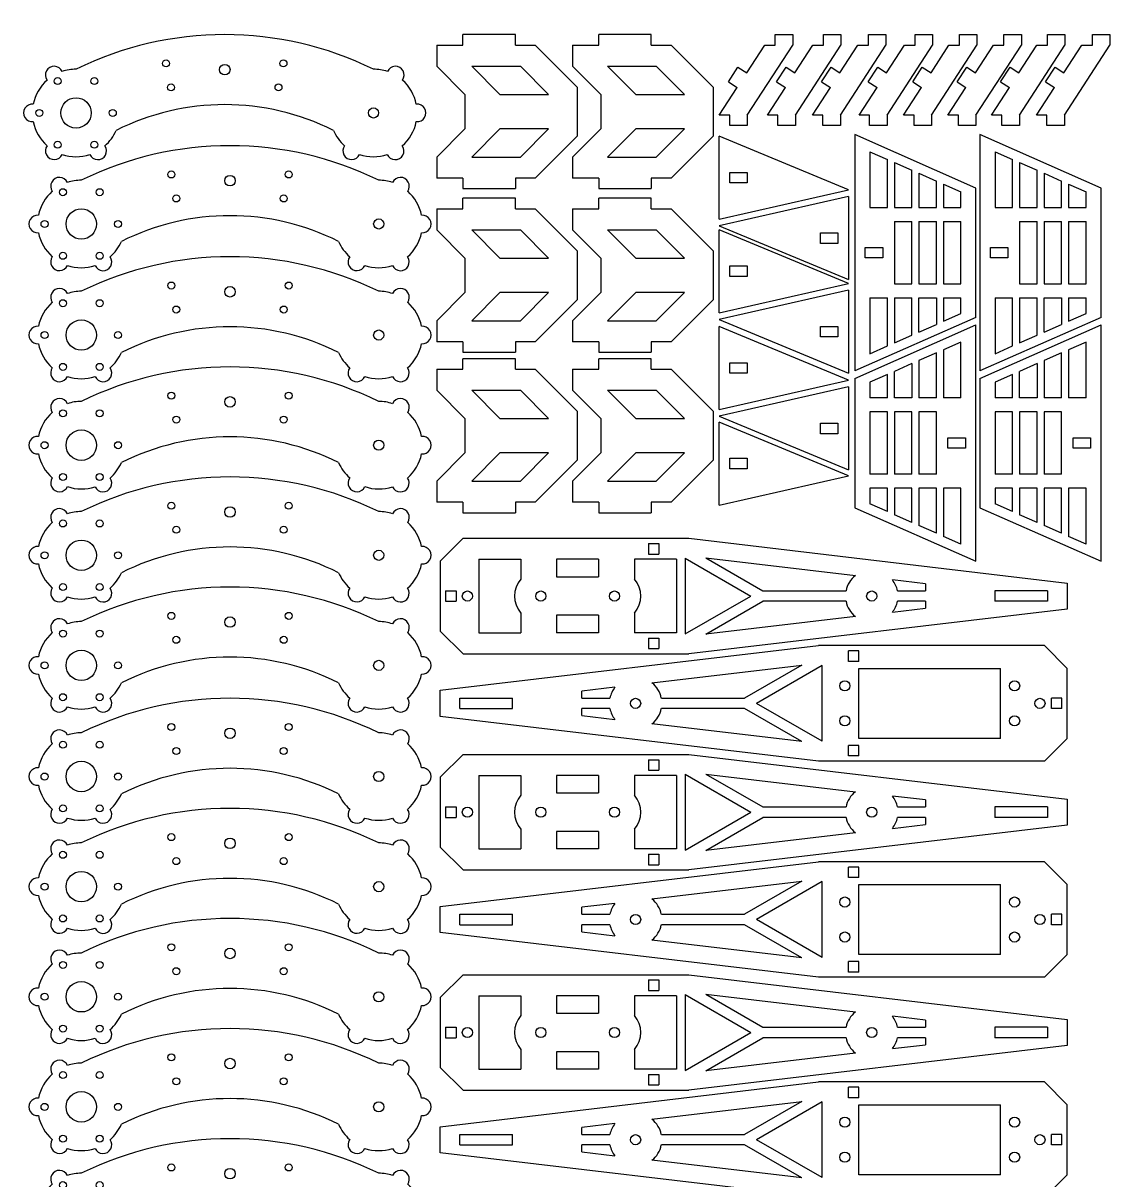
# Model space of a CAD drawing. Header units: millimetres. Extents: x -25 to 568, y -670 to -7.
# Drawn here: x 257.6 to 568.2, y -337.9 to -7.4 of the extents above; entities that cross this region are included whole.
import ezdxf

# ---------------------------------------------------------------- set-up
doc = ezdxf.new("R2010")
doc.units = ezdxf.units.MM
doc.linetypes.add('K5LT32768', pattern=[0])

# ---------------------------------------------------------------- blocks, each defined once
blk = doc.blocks.new('U63')
at = {"color": 5, "linetype": 'K5LT32768', "true_color": 0x0000ff}
for centre, radius in [((298.43, -18.9), 1), ((315.2, -20.68), 1.5), ((331.98, -18.9), 1), ((267.45, -23.95), 1), ((277.95, -23.95), 1), ((299.85, -25.75), 1), ((330.56, -25.75), 1), ((272.7, -33.05), 4.35), ((262.2, -33.05), 1), ((283.2, -33.05), 1), ((357.7, -33.05), 1.45), ((267.45, -42.14), 1), ((277.95, -42.14), 1)]:
    blk.add_circle(centre, radius, dxfattribs=at)
for centre, radius, start, end in [((315.2, -107.13), 96.45, 63.855, 116.145), ((266.45, -22.22), 2.5, 24.2608, 215.7392), ((363.95, -22.22), 2.5, 324.2608, 155.7392), ((272.7, -33.05), 12.5, 90, 108.5217), ((357.7, -33.05), 12.5, 71.4783, 90), ((272.7, -33.05), 12.5, 131.4783, 168.5217), ((357.7, -33.05), 12.5, 11.4783, 48.5217), ((260.2, -33.05), 2.5, 84.2608, 275.7392), ((315.2, -99.88), 69.2, 63.3542, 116.6458), ((370.2, -33.05), 2.5, 264.2608, 95.7392), ((272.7, -33.05), 12.5, 191.4783, 228.5217), ((357.7, -33.05), 12.5, 311.2695, 348.5217), ((272.7, -33.05), 12.5, 311.2695, 336.517), ((357.7, -33.05), 12.5, 203.483, 228.5217), ((266.45, -43.87), 2.5, 144.2608, 335.7392), ((278.91, -43.9), 2.5, 204.052, 35.5303), ((351.45, -43.87), 2.5, 144.2608, 335.7392), ((363.91, -43.9), 2.5, 204.052, 35.5303), ((272.7, -33.05), 12.5, 251.4783, 288.3128), ((357.7, -33.05), 12.5, 251.4783, 288.3128)]:
    blk.add_arc(centre, radius, start, end, dxfattribs=at)
blk = doc.blocks.new('U64')
at = {"color": 5, "linetype": 'K5LT32768', "true_color": 0x0000ff}
for centre, radius in [((299.93, -50.63), 1), ((316.7, -52.41), 1.5), ((333.48, -50.63), 1), ((268.95, -55.69), 1), ((279.45, -55.69), 1), ((301.35, -57.49), 1), ((332.06, -57.49), 1), ((274.2, -64.78), 4.35), ((263.7, -64.78), 1), ((284.7, -64.78), 1), ((359.2, -64.78), 1.45), ((268.95, -73.87), 1), ((279.45, -73.87), 1)]:
    blk.add_circle(centre, radius, dxfattribs=at)
for centre, radius, start, end in [((316.7, -138.86), 96.45, 63.855, 116.145), ((267.95, -53.96), 2.5, 24.2608, 215.7392), ((274.2, -64.78), 12.5, 90, 108.5217), ((359.2, -64.78), 12.5, 71.4783, 90), ((365.45, -53.96), 2.5, 324.2608, 155.7392), ((274.2, -64.78), 12.5, 131.4783, 168.5217), ((359.2, -64.78), 12.5, 11.4783, 48.5217), ((261.7, -64.78), 2.5, 84.2608, 275.7392), ((316.7, -131.61), 69.2, 63.3542, 116.6458), ((371.7, -64.78), 2.5, 264.2608, 95.7392), ((274.2, -64.78), 12.5, 191.4783, 228.5217), ((359.2, -64.78), 12.5, 311.2695, 348.5217), ((274.2, -64.78), 12.5, 311.2695, 336.517), ((359.2, -64.78), 12.5, 203.483, 228.5217), ((267.95, -75.61), 2.5, 144.2608, 335.7392), ((280.41, -75.63), 2.5, 204.052, 35.5303), ((352.95, -75.61), 2.5, 144.2608, 335.7392), ((365.41, -75.63), 2.5, 204.052, 35.5303), ((274.2, -64.78), 12.5, 251.4783, 288.3128), ((359.2, -64.78), 12.5, 251.4783, 288.3128)]:
    blk.add_arc(centre, radius, start, end, dxfattribs=at)
blk = doc.blocks.new('U65')
at = {"color": 5, "linetype": 'K5LT32768', "true_color": 0x0000ff}
for centre, radius in [((299.93, -82.36), 1), ((333.48, -82.36), 1), ((316.7, -84.15), 1.5), ((268.95, -87.42), 1), ((279.45, -87.42), 1), ((301.35, -89.22), 1), ((332.06, -89.22), 1), ((274.2, -96.51), 4.35), ((263.7, -96.51), 1), ((284.7, -96.51), 1), ((359.2, -96.51), 1.45), ((268.95, -105.61), 1), ((279.45, -105.61), 1)]:
    blk.add_circle(centre, radius, dxfattribs=at)
for centre, radius, start, end in [((316.7, -170.6), 96.45, 63.855, 116.145), ((267.95, -85.69), 2.5, 24.2608, 215.7392), ((274.2, -96.51), 12.5, 90, 108.5217), ((359.2, -96.51), 12.5, 71.4783, 90), ((365.45, -85.69), 2.5, 324.2608, 155.7392), ((274.2, -96.51), 12.5, 131.4783, 168.5217), ((359.2, -96.51), 12.5, 11.4783, 48.5217), ((261.7, -96.51), 2.5, 84.2608, 275.7392), ((316.7, -163.35), 69.2, 63.3542, 116.6458), ((371.7, -96.51), 2.5, 264.2608, 95.7392), ((274.2, -96.51), 12.5, 191.4783, 228.5217), ((359.2, -96.51), 12.5, 311.2695, 348.5217), ((274.2, -96.51), 12.5, 311.2695, 336.517), ((359.2, -96.51), 12.5, 203.483, 228.5217), ((267.95, -107.34), 2.5, 144.2608, 335.7392), ((274.2, -96.51), 12.5, 251.4783, 288.3128), ((280.41, -107.36), 2.5, 204.052, 35.5303), ((352.95, -107.34), 2.5, 144.2608, 335.7392), ((359.2, -96.51), 12.5, 251.4783, 288.3128), ((365.41, -107.36), 2.5, 204.052, 35.5303)]:
    blk.add_arc(centre, radius, start, end, dxfattribs=at)
blk = doc.blocks.new('U66')
at = {"color": 5, "linetype": 'K5LT32768', "true_color": 0x0000ff}
for centre, radius in [((299.93, -113.83), 1), ((316.7, -115.61), 1.5), ((333.48, -113.83), 1), ((268.95, -118.88), 1), ((279.45, -118.88), 1), ((301.35, -120.68), 1), ((332.06, -120.68), 1), ((274.2, -127.98), 4.35), ((263.7, -127.98), 1), ((284.7, -127.98), 1), ((359.2, -127.98), 1.45), ((268.95, -137.07), 1), ((279.45, -137.07), 1)]:
    blk.add_circle(centre, radius, dxfattribs=at)
for centre, radius, start, end in [((316.7, -202.06), 96.45, 63.855, 116.145), ((267.95, -117.15), 2.5, 24.2608, 215.7392), ((274.2, -127.98), 12.5, 90, 108.5217), ((359.2, -127.98), 12.5, 71.4783, 90), ((365.45, -117.15), 2.5, 324.2608, 155.7392), ((274.2, -127.98), 12.5, 131.4783, 168.5217), ((359.2, -127.98), 12.5, 11.4783, 48.5217), ((261.7, -127.98), 2.5, 84.2608, 275.7392), ((371.7, -127.98), 2.5, 264.2608, 95.7392), ((316.7, -194.81), 69.2, 63.3542, 116.6458), ((274.2, -127.98), 12.5, 191.4783, 228.5217), ((359.2, -127.98), 12.5, 311.2695, 348.5217), ((274.2, -127.98), 12.5, 311.2695, 336.517), ((359.2, -127.98), 12.5, 203.483, 228.5217), ((267.95, -138.8), 2.5, 144.2608, 335.7392), ((280.41, -138.82), 2.5, 204.052, 35.5303), ((352.95, -138.8), 2.5, 144.2608, 335.7392), ((365.41, -138.82), 2.5, 204.052, 35.5303), ((274.2, -127.98), 12.5, 251.4783, 288.3128), ((359.2, -127.98), 12.5, 251.4783, 288.3128)]:
    blk.add_arc(centre, radius, start, end, dxfattribs=at)
blk = doc.blocks.new('U67')
at = {"color": 5, "linetype": 'K5LT32768', "true_color": 0x0000ff}
for centre, radius in [((299.93, -145.29), 1), ((333.48, -145.29), 1), ((316.7, -147.07), 1.5), ((268.95, -150.35), 1), ((279.45, -150.35), 1), ((301.35, -152.14), 1), ((332.06, -152.14), 1), ((274.2, -159.44), 4.35), ((263.7, -159.44), 1), ((284.7, -159.44), 1), ((359.2, -159.44), 1.45), ((268.95, -168.53), 1), ((279.45, -168.53), 1)]:
    blk.add_circle(centre, radius, dxfattribs=at)
for centre, radius, start, end in [((316.7, -233.52), 96.45, 63.855, 116.145), ((267.95, -148.61), 2.5, 24.2608, 215.7392), ((274.2, -159.44), 12.5, 90, 108.5217), ((359.2, -159.44), 12.5, 71.4783, 90), ((365.45, -148.61), 2.5, 324.2608, 155.7392), ((274.2, -159.44), 12.5, 131.4783, 168.5217), ((359.2, -159.44), 12.5, 11.4783, 48.5217), ((261.7, -159.44), 2.5, 84.2608, 275.7392), ((316.7, -226.27), 69.2, 63.3542, 116.6458), ((371.7, -159.44), 2.5, 264.2608, 95.7392), ((274.2, -159.44), 12.5, 191.4783, 228.5217), ((359.2, -159.44), 12.5, 311.2695, 348.5217), ((274.2, -159.44), 12.5, 311.2695, 336.517), ((359.2, -159.44), 12.5, 203.483, 228.5217), ((267.95, -170.26), 2.5, 144.2608, 335.7392), ((274.2, -159.44), 12.5, 251.4783, 288.3128), ((280.41, -170.29), 2.5, 204.052, 35.5303), ((352.95, -170.26), 2.5, 144.2608, 335.7392), ((359.2, -159.44), 12.5, 251.4783, 288.3128), ((365.41, -170.29), 2.5, 204.052, 35.5303)]:
    blk.add_arc(centre, radius, start, end, dxfattribs=at)
blk = doc.blocks.new('U68')
at = {"color": 5, "linetype": 'K5LT32768', "true_color": 0x0000ff}
for centre, radius in [((299.93, -176.75), 1), ((316.7, -178.53), 1.5), ((333.48, -176.75), 1), ((268.95, -181.81), 1), ((279.45, -181.81), 1), ((301.35, -183.6), 1), ((332.06, -183.6), 1), ((274.2, -190.9), 4.35), ((263.7, -190.9), 1), ((284.7, -190.9), 1), ((359.2, -190.9), 1.45), ((268.95, -199.99), 1), ((279.45, -199.99), 1)]:
    blk.add_circle(centre, radius, dxfattribs=at)
for centre, radius, start, end in [((316.7, -264.98), 96.45, 63.855, 116.145), ((267.95, -180.07), 2.5, 24.2608, 215.7392), ((274.2, -190.9), 12.5, 90, 108.5217), ((359.2, -190.9), 12.5, 71.4783, 90), ((365.45, -180.07), 2.5, 324.2608, 155.7392), ((274.2, -190.9), 12.5, 131.4783, 168.5217), ((359.2, -190.9), 12.5, 11.4783, 48.5217), ((261.7, -190.9), 2.5, 84.2608, 275.7392), ((316.7, -257.73), 69.2, 63.3542, 116.6458), ((371.7, -190.9), 2.5, 264.2608, 95.7392), ((274.2, -190.9), 12.5, 191.4783, 228.5217), ((359.2, -190.9), 12.5, 311.2695, 348.5217), ((274.2, -190.9), 12.5, 311.2695, 336.517), ((359.2, -190.9), 12.5, 203.483, 228.5217), ((267.95, -201.73), 2.5, 144.2608, 335.7392), ((280.41, -201.75), 2.5, 204.052, 35.5303), ((352.95, -201.73), 2.5, 144.2608, 335.7392), ((365.41, -201.75), 2.5, 204.052, 35.5303), ((274.2, -190.9), 12.5, 251.4783, 288.3128), ((359.2, -190.9), 12.5, 251.4783, 288.3128)]:
    blk.add_arc(centre, radius, start, end, dxfattribs=at)
blk = doc.blocks.new('U69')
at = {"color": 5, "linetype": 'K5LT32768', "true_color": 0x0000ff}
for centre, radius in [((299.93, -208.51), 1), ((333.48, -208.51), 1), ((316.7, -210.3), 1.5), ((268.95, -213.57), 1), ((279.45, -213.57), 1), ((301.35, -215.37), 1), ((332.06, -215.37), 1), ((274.2, -222.66), 4.35), ((359.2, -222.66), 1.45), ((263.7, -222.66), 1), ((284.7, -222.66), 1), ((268.95, -231.76), 1), ((279.45, -231.76), 1)]:
    blk.add_circle(centre, radius, dxfattribs=at)
for centre, radius, start, end in [((316.7, -296.75), 96.45, 63.855, 116.145), ((267.95, -211.84), 2.5, 24.2608, 215.7392), ((274.2, -222.66), 12.5, 90, 108.5217), ((359.2, -222.66), 12.5, 71.4783, 90), ((365.45, -211.84), 2.5, 324.2608, 155.7392), ((274.2, -222.66), 12.5, 131.4783, 168.5217), ((359.2, -222.66), 12.5, 11.4783, 48.5217), ((261.7, -222.66), 2.5, 84.2608, 275.7392), ((316.7, -289.5), 69.2, 63.3542, 116.6458), ((371.7, -222.66), 2.5, 264.2608, 95.7392), ((274.2, -222.66), 12.5, 191.4783, 228.5217), ((274.2, -222.66), 12.5, 311.2695, 336.517), ((359.2, -222.66), 12.5, 203.483, 228.5217), ((359.2, -222.66), 12.5, 311.2695, 348.5217), ((267.95, -233.49), 2.5, 144.2608, 335.7392), ((274.2, -222.66), 12.5, 251.4783, 288.3128), ((280.41, -233.51), 2.5, 204.052, 35.5303), ((352.95, -233.49), 2.5, 144.2608, 335.7392), ((359.2, -222.66), 12.5, 251.4783, 288.3128), ((365.41, -233.51), 2.5, 204.052, 35.5303)]:
    blk.add_arc(centre, radius, start, end, dxfattribs=at)
blk = doc.blocks.new('U70')
at = {"color": 5, "linetype": 'K5LT32768', "true_color": 0x0000ff}
for centre, radius in [((299.93, -239.98), 1), ((316.7, -241.76), 1.5), ((333.48, -239.98), 1), ((268.95, -245.03), 1), ((279.45, -245.03), 1), ((301.35, -246.83), 1), ((332.06, -246.83), 1), ((274.2, -254.13), 4.35), ((263.7, -254.13), 1), ((284.7, -254.13), 1), ((359.2, -254.13), 1.45), ((268.95, -263.22), 1), ((279.45, -263.22), 1)]:
    blk.add_circle(centre, radius, dxfattribs=at)
for centre, radius, start, end in [((316.7, -328.21), 96.45, 63.855, 116.145), ((267.95, -243.3), 2.5, 24.2608, 215.7392), ((365.45, -243.3), 2.5, 324.2608, 155.7392), ((274.2, -254.13), 12.5, 90, 108.5217), ((359.2, -254.13), 12.5, 71.4783, 90), ((274.2, -254.13), 12.5, 131.4783, 168.5217), ((359.2, -254.13), 12.5, 11.4783, 48.5217), ((261.7, -254.13), 2.5, 84.2608, 275.7392), ((316.7, -320.96), 69.2, 63.3542, 116.6458), ((371.7, -254.13), 2.5, 264.2608, 95.7392), ((274.2, -254.13), 12.5, 191.4783, 228.5217), ((359.2, -254.13), 12.5, 311.2695, 348.5217), ((274.2, -254.13), 12.5, 311.2695, 336.517), ((359.2, -254.13), 12.5, 203.483, 228.5217), ((267.95, -264.95), 2.5, 144.2608, 335.7392), ((280.41, -264.97), 2.5, 204.052, 35.5303), ((352.95, -264.95), 2.5, 144.2608, 335.7392), ((365.41, -264.97), 2.5, 204.052, 35.5303), ((274.2, -254.13), 12.5, 251.4783, 288.3128), ((359.2, -254.13), 12.5, 251.4783, 288.3128)]:
    blk.add_arc(centre, radius, start, end, dxfattribs=at)
blk = doc.blocks.new('U71')
at = {"color": 5, "linetype": 'K5LT32768', "true_color": 0x0000ff}
for centre, radius in [((299.93, -271.44), 1), ((333.48, -271.44), 1), ((316.7, -273.22), 1.5), ((268.95, -276.49), 1), ((279.45, -276.49), 1), ((301.35, -278.29), 1), ((332.06, -278.29), 1), ((274.2, -285.59), 4.35), ((359.2, -285.59), 1.45), ((263.7, -285.59), 1), ((284.7, -285.59), 1), ((268.95, -294.68), 1), ((279.45, -294.68), 1)]:
    blk.add_circle(centre, radius, dxfattribs=at)
for centre, radius, start, end in [((316.7, -359.67), 96.45, 63.855, 116.145), ((267.95, -274.76), 2.5, 24.2608, 215.7392), ((274.2, -285.59), 12.5, 90, 108.5217), ((359.2, -285.59), 12.5, 71.4783, 90), ((365.45, -274.76), 2.5, 324.2608, 155.7392), ((274.2, -285.59), 12.5, 131.4783, 168.5217), ((359.2, -285.59), 12.5, 11.4783, 48.5217), ((261.7, -285.59), 2.5, 84.2608, 275.7392), ((316.7, -352.42), 69.2, 63.3542, 116.6458), ((371.7, -285.59), 2.5, 264.2608, 95.7392), ((274.2, -285.59), 12.5, 191.4783, 228.5217), ((274.2, -285.59), 12.5, 311.2695, 336.517), ((359.2, -285.59), 12.5, 203.483, 228.5217), ((359.2, -285.59), 12.5, 311.2695, 348.5217), ((267.95, -296.41), 2.5, 144.2608, 335.7392), ((274.2, -285.59), 12.5, 251.4783, 288.3128), ((280.41, -296.44), 2.5, 204.052, 35.5303), ((352.95, -296.41), 2.5, 144.2608, 335.7392), ((359.2, -285.59), 12.5, 251.4783, 288.3128), ((365.41, -296.44), 2.5, 204.052, 35.5303)]:
    blk.add_arc(centre, radius, start, end, dxfattribs=at)
blk = doc.blocks.new('U72')
at = {"color": 5, "linetype": 'K5LT32768', "true_color": 0x0000ff}
for centre, radius in [((299.93, -302.9), 1), ((316.7, -304.68), 1.5), ((333.48, -302.9), 1), ((268.95, -307.96), 1), ((279.45, -307.96), 1), ((301.35, -309.75), 1), ((332.06, -309.75), 1), ((274.2, -317.05), 4.35), ((263.7, -317.05), 1), ((284.7, -317.05), 1), ((359.2, -317.05), 1.45), ((268.95, -326.14), 1), ((279.45, -326.14), 1)]:
    blk.add_circle(centre, radius, dxfattribs=at)
for centre, radius, start, end in [((316.7, -391.13), 96.45, 63.855, 116.145), ((267.95, -306.22), 2.5, 24.2608, 215.7392), ((365.45, -306.22), 2.5, 324.2608, 155.7392), ((274.2, -317.05), 12.5, 90, 108.5217), ((359.2, -317.05), 12.5, 71.4783, 90), ((274.2, -317.05), 12.5, 131.4783, 168.5217), ((359.2, -317.05), 12.5, 11.4783, 48.5217), ((261.7, -317.05), 2.5, 84.2608, 275.7392), ((316.7, -383.88), 69.2, 63.3542, 116.6458), ((371.7, -317.05), 2.5, 264.2608, 95.7392), ((274.2, -317.05), 12.5, 191.4783, 228.5217), ((359.2, -317.05), 12.5, 311.2695, 348.5217), ((274.2, -317.05), 12.5, 311.2695, 336.517), ((359.2, -317.05), 12.5, 203.483, 228.5217), ((267.95, -327.87), 2.5, 144.2608, 335.7392), ((280.41, -327.9), 2.5, 204.052, 35.5303), ((352.95, -327.87), 2.5, 144.2608, 335.7392), ((365.41, -327.9), 2.5, 204.052, 35.5303), ((274.2, -317.05), 12.5, 251.4783, 288.3128), ((359.2, -317.05), 12.5, 251.4783, 288.3128)]:
    blk.add_arc(centre, radius, start, end, dxfattribs=at)
blk = doc.blocks.new('U73')
at = {"color": 5, "linetype": 'K5LT32768', "true_color": 0x0000ff}
for centre, radius in [((299.93, -334.36), 1), ((333.48, -334.36), 1), ((316.7, -336.14), 1.5), ((268.95, -339.42), 1), ((279.45, -339.42), 1), ((301.35, -341.22), 1), ((332.06, -341.22), 1), ((274.2, -348.51), 4.35), ((263.7, -348.51), 1), ((284.7, -348.51), 1), ((359.2, -348.51), 1.45), ((268.95, -357.6), 1), ((279.45, -357.6), 1)]:
    blk.add_circle(centre, radius, dxfattribs=at)
for centre, radius, start, end in [((316.7, -422.59), 96.45, 63.855, 116.145), ((267.95, -337.69), 2.5, 24.2608, 215.7392), ((274.2, -348.51), 12.5, 90, 108.5217), ((359.2, -348.51), 12.5, 71.4783, 90), ((365.45, -337.69), 2.5, 324.2608, 155.7392), ((274.2, -348.51), 12.5, 131.4783, 168.5217), ((359.2, -348.51), 12.5, 11.4783, 48.5217), ((261.7, -348.51), 2.5, 84.2608, 275.7392), ((316.7, -415.34), 69.2, 63.3542, 116.6458), ((371.7, -348.51), 2.5, 264.2608, 95.7392), ((274.2, -348.51), 12.5, 191.4783, 228.5217), ((274.2, -348.51), 12.5, 311.2695, 336.517), ((359.2, -348.51), 12.5, 203.483, 228.5217), ((359.2, -348.51), 12.5, 311.2695, 348.5217), ((267.95, -359.34), 2.5, 144.2608, 335.7392), ((280.41, -359.36), 2.5, 204.052, 35.5303), ((352.95, -359.34), 2.5, 144.2608, 335.7392), ((365.41, -359.36), 2.5, 204.052, 35.5303), ((274.2, -348.51), 12.5, 251.4783, 288.3128), ((359.2, -348.51), 12.5, 251.4783, 288.3128)]:
    blk.add_arc(centre, radius, start, end, dxfattribs=at)
blk = doc.blocks.new('U75')
at = {"color": 5, "linetype": 'K5LT32768', "true_color": 0x0000ff}
for p, q in [((383.27, -13.68), (383.27, -10.68)), ((398.27, -10.68), (383.27, -10.68)), ((398.27, -13.68), (398.27, -10.68)), ((375.77, -13.68), (383.27, -13.68)), ((375.77, -13.68), (375.77, -19.68)), ((398.27, -13.68), (403.91, -13.68)), ((403.91, -13.68), (415.91, -25.68)), ((375.77, -19.68), (383.84, -27.75)), ((385.77, -19.68), (399.7, -19.68)), ((385.77, -19.68), (393.84, -27.75)), ((399.7, -19.68), (407.77, -27.75)), ((415.91, -25.68), (415.91, -39.68)), ((383.84, -27.75), (383.84, -37.61)), ((393.84, -27.75), (407.77, -27.75)), ((375.77, -45.68), (383.84, -37.61)), ((385.77, -45.68), (393.84, -37.61)), ((407.77, -37.61), (393.84, -37.61)), ((399.7, -45.68), (407.77, -37.61)), ((403.91, -51.68), (415.91, -39.68)), ((375.77, -45.68), (375.77, -51.68)), ((385.77, -45.68), (399.7, -45.68)), ((383.27, -51.68), (375.77, -51.68)), ((383.27, -51.68), (383.27, -54.68)), ((403.91, -51.68), (398.27, -51.68)), ((398.27, -51.68), (398.27, -54.68)), ((383.27, -54.68), (398.27, -54.68))]:
    blk.add_line(p, q, dxfattribs=at)
blk = doc.blocks.new('U76')
at = {"color": 5, "linetype": 'K5LT32768', "true_color": 0x0000ff}
for p, q in [((383.27, -60.43), (383.27, -57.43)), ((398.27, -57.43), (383.27, -57.43)), ((398.27, -60.43), (398.27, -57.43)), ((375.77, -60.43), (383.27, -60.43)), ((375.77, -60.43), (375.77, -66.43)), ((398.27, -60.43), (403.91, -60.43)), ((403.91, -60.43), (415.91, -72.43)), ((375.77, -66.43), (383.84, -74.5)), ((385.77, -66.43), (399.7, -66.43)), ((385.77, -66.43), (393.84, -74.5)), ((399.7, -66.43), (407.77, -74.5)), ((415.91, -72.43), (415.91, -86.43)), ((383.84, -74.5), (383.84, -84.36)), ((393.84, -74.5), (407.77, -74.5)), ((375.77, -92.43), (383.84, -84.36)), ((385.77, -92.43), (393.84, -84.36)), ((407.77, -84.36), (393.84, -84.36)), ((399.7, -92.43), (407.77, -84.36)), ((403.91, -98.43), (415.91, -86.43)), ((375.77, -92.43), (375.77, -98.43)), ((385.77, -92.43), (399.7, -92.43)), ((383.27, -98.43), (375.77, -98.43)), ((383.27, -98.43), (383.27, -101.43)), ((403.91, -98.43), (398.27, -98.43)), ((398.27, -98.43), (398.27, -101.43)), ((383.27, -101.43), (398.27, -101.43))]:
    blk.add_line(p, q, dxfattribs=at)
blk = doc.blocks.new('U77')
at = {"color": 5, "linetype": 'K5LT32768', "true_color": 0x0000ff}
for p, q in [((383.27, -106.28), (383.27, -103.28)), ((398.27, -103.28), (383.27, -103.28)), ((398.27, -106.28), (398.27, -103.28)), ((375.77, -106.28), (383.27, -106.28)), ((375.77, -106.28), (375.77, -112.28)), ((398.27, -106.28), (403.91, -106.28)), ((403.91, -106.28), (415.91, -118.28)), ((375.77, -112.28), (383.84, -120.35)), ((385.77, -112.28), (399.7, -112.28)), ((385.77, -112.28), (393.84, -120.35)), ((399.7, -112.28), (407.77, -120.35)), ((415.91, -118.28), (415.91, -132.28)), ((383.84, -120.35), (383.84, -130.21)), ((393.84, -120.35), (407.77, -120.35)), ((375.77, -138.28), (383.84, -130.21)), ((385.77, -138.28), (393.84, -130.21)), ((407.77, -130.21), (393.84, -130.21)), ((399.7, -138.28), (407.77, -130.21)), ((403.91, -144.28), (415.91, -132.28)), ((375.77, -138.28), (375.77, -144.28)), ((385.77, -138.28), (399.7, -138.28)), ((383.27, -144.28), (375.77, -144.28)), ((383.27, -144.28), (383.27, -147.28)), ((403.91, -144.28), (398.27, -144.28)), ((398.27, -144.28), (398.27, -147.28)), ((383.27, -147.28), (398.27, -147.28))]:
    blk.add_line(p, q, dxfattribs=at)
blk = doc.blocks.new('U78')
at = {"color": 5, "linetype": 'K5LT32768', "true_color": 0x0000ff}
for p, q in [((422.1, -13.68), (422.1, -10.68)), ((437.1, -10.68), (422.1, -10.68)), ((437.1, -13.68), (437.1, -10.68)), ((414.6, -13.68), (422.1, -13.68)), ((414.6, -13.68), (414.6, -19.68)), ((437.1, -13.68), (442.74, -13.68)), ((442.74, -13.68), (454.74, -25.68)), ((414.6, -19.68), (422.67, -27.75)), ((424.6, -19.68), (438.53, -19.68)), ((424.6, -19.68), (432.67, -27.75)), ((438.53, -19.68), (446.6, -27.75)), ((454.74, -25.68), (454.74, -39.68)), ((422.67, -27.75), (422.67, -37.61)), ((432.67, -27.75), (446.6, -27.75)), ((414.6, -45.68), (422.67, -37.61)), ((424.6, -45.68), (432.67, -37.61)), ((446.6, -37.61), (432.67, -37.61)), ((438.53, -45.68), (446.6, -37.61)), ((442.74, -51.68), (454.74, -39.68)), ((414.6, -45.68), (414.6, -51.68)), ((424.6, -45.68), (438.53, -45.68)), ((422.1, -51.68), (414.6, -51.68)), ((422.1, -51.68), (422.1, -54.68)), ((442.74, -51.68), (437.1, -51.68)), ((437.1, -51.68), (437.1, -54.68)), ((422.1, -54.68), (437.1, -54.68))]:
    blk.add_line(p, q, dxfattribs=at)
blk = doc.blocks.new('U79')
at = {"color": 5, "linetype": 'K5LT32768', "true_color": 0x0000ff}
for p, q in [((422.1, -60.43), (422.1, -57.43)), ((437.1, -57.43), (422.1, -57.43)), ((437.1, -60.43), (437.1, -57.43)), ((414.6, -60.43), (422.1, -60.43)), ((414.6, -60.43), (414.6, -66.43)), ((437.1, -60.43), (442.74, -60.43)), ((442.74, -60.43), (454.74, -72.43)), ((414.6, -66.43), (422.67, -74.5)), ((424.6, -66.43), (438.53, -66.43)), ((424.6, -66.43), (432.67, -74.5)), ((438.53, -66.43), (446.6, -74.5)), ((454.74, -72.43), (454.74, -86.43)), ((422.67, -74.5), (422.67, -84.36)), ((432.67, -74.5), (446.6, -74.5)), ((414.6, -92.43), (422.67, -84.36)), ((424.6, -92.43), (432.67, -84.36)), ((446.6, -84.36), (432.67, -84.36)), ((438.53, -92.43), (446.6, -84.36)), ((442.74, -98.43), (454.74, -86.43)), ((414.6, -92.43), (414.6, -98.43)), ((424.6, -92.43), (438.53, -92.43)), ((422.1, -98.43), (414.6, -98.43)), ((422.1, -98.43), (422.1, -101.43)), ((442.74, -98.43), (437.1, -98.43)), ((437.1, -98.43), (437.1, -101.43)), ((422.1, -101.43), (437.1, -101.43))]:
    blk.add_line(p, q, dxfattribs=at)
blk = doc.blocks.new('U80')
at = {"color": 5, "linetype": 'K5LT32768', "true_color": 0x0000ff}
for p, q in [((422.1, -106.28), (422.1, -103.28)), ((437.1, -103.28), (422.1, -103.28)), ((437.1, -106.28), (437.1, -103.28)), ((414.6, -106.28), (422.1, -106.28)), ((414.6, -106.28), (414.6, -112.28)), ((437.1, -106.28), (442.74, -106.28)), ((442.74, -106.28), (454.74, -118.28)), ((414.6, -112.28), (422.67, -120.35)), ((424.6, -112.28), (438.53, -112.28)), ((424.6, -112.28), (432.67, -120.35)), ((438.53, -112.28), (446.6, -120.35)), ((454.74, -118.28), (454.74, -132.28)), ((422.67, -120.35), (422.67, -130.21)), ((432.67, -120.35), (446.6, -120.35)), ((414.6, -138.28), (422.67, -130.21)), ((424.6, -138.28), (432.67, -130.21)), ((446.6, -130.21), (432.67, -130.21)), ((438.53, -138.28), (446.6, -130.21)), ((442.74, -144.28), (454.74, -132.28)), ((414.6, -138.28), (414.6, -144.28)), ((424.6, -138.28), (438.53, -138.28)), ((422.1, -144.28), (414.6, -144.28)), ((422.1, -144.28), (422.1, -147.28)), ((442.74, -144.28), (437.1, -144.28)), ((437.1, -144.28), (437.1, -147.28)), ((422.1, -147.28), (437.1, -147.28))]:
    blk.add_line(p, q, dxfattribs=at)

msp = doc.modelspace()

# ---------------------------------------------------------------- linework, layer by layer
at = {"color": 5, "linetype": 'K5LT32768', "true_color": 0x0000ff}
for p, q in [((472.51, -13.68), (472.51, -10.68)), ((472.51, -10.68), (477.51, -10.68)), ((477.51, -10.68), (477.51, -13.68)), ((486.29, -13.68), (486.29, -10.68)), ((486.29, -10.68), (491.29, -10.68)), ((491.29, -10.68), (491.29, -13.68)), ((499.15, -13.68), (499.15, -10.68)), ((499.15, -10.68), (504.15, -10.68)), ((504.15, -10.68), (504.15, -13.68)), ((512.48, -13.68), (512.48, -10.68)), ((512.48, -10.68), (517.48, -10.68)), ((517.48, -10.68), (517.48, -13.68)), ((525.18, -13.68), (525.18, -10.68)), ((525.18, -10.68), (530.18, -10.68)), ((530.18, -10.68), (530.18, -13.68)), ((537.89, -13.68), (537.89, -10.68)), ((537.89, -10.68), (542.89, -10.68)), ((542.89, -10.68), (542.89, -13.68)), ((550.29, -13.68), (550.29, -10.68)), ((550.29, -10.68), (555.29, -10.68)), ((555.29, -10.68), (555.29, -13.68)), ((563.16, -13.68), (563.16, -10.68)), ((563.16, -10.68), (568.16, -10.68)), ((568.16, -10.68), (568.16, -13.68)), ((464.37, -21.58), (469.51, -13.68)), ((464.51, -33.68), (477.51, -13.68)), ((469.51, -13.68), (472.51, -13.68)), ((478.15, -21.58), (483.29, -13.68)), ((478.29, -33.68), (491.29, -13.68)), ((483.29, -13.68), (486.29, -13.68)), ((491.02, -21.58), (496.15, -13.68)), ((491.15, -33.68), (504.15, -13.68)), ((496.15, -13.68), (499.15, -13.68)), ((504.34, -21.58), (509.48, -13.68)), ((504.48, -33.68), (517.48, -13.68)), ((509.48, -13.68), (512.48, -13.68)), ((517.05, -21.58), (522.18, -13.68)), ((517.18, -33.68), (530.18, -13.68)), ((522.18, -13.68), (525.18, -13.68)), ((529.75, -21.58), (534.89, -13.68)), ((529.89, -33.68), (542.89, -13.68)), ((534.89, -13.68), (537.89, -13.68)), ((542.16, -21.58), (547.29, -13.68)), ((542.29, -33.68), (555.29, -13.68)), ((547.29, -13.68), (550.29, -13.68)), ((555.02, -21.58), (560.16, -13.68)), ((555.16, -33.68), (568.16, -13.68)), ((560.16, -13.68), (563.16, -13.68)), ((459.13, -24.14), (461.86, -19.95)), ((461.86, -19.95), (464.37, -21.58)), ((472.91, -24.14), (475.64, -19.95)), ((475.64, -19.95), (478.15, -21.58)), ((485.78, -24.14), (488.5, -19.95)), ((488.5, -19.95), (491.02, -21.58)), ((499.1, -24.14), (501.82, -19.95)), ((501.82, -19.95), (504.34, -21.58)), ((511.81, -24.14), (514.53, -19.95)), ((514.53, -19.95), (517.05, -21.58)), ((524.51, -24.14), (527.24, -19.95)), ((527.24, -19.95), (529.75, -21.58)), ((536.92, -24.14), (539.64, -19.95)), ((539.64, -19.95), (542.16, -21.58)), ((549.78, -24.14), (552.5, -19.95)), ((552.5, -19.95), (555.02, -21.58)), ((456.51, -33.68), (461.65, -25.78)), ((459.13, -24.14), (461.65, -25.78)), ((470.29, -33.68), (475.43, -25.78)), ((472.91, -24.14), (475.43, -25.78)), ((483.15, -33.68), (488.29, -25.78)), ((485.78, -24.14), (488.29, -25.78)), ((496.48, -33.68), (501.61, -25.78)), ((499.1, -24.14), (501.61, -25.78)), ((509.18, -33.68), (514.32, -25.78)), ((511.81, -24.14), (514.32, -25.78)), ((521.89, -33.68), (527.03, -25.78)), ((524.51, -24.14), (527.03, -25.78)), ((534.29, -33.68), (539.43, -25.78)), ((536.92, -24.14), (539.43, -25.78)), ((547.16, -33.68), (552.29, -25.78)), ((549.78, -24.14), (552.29, -25.78)), ((459.51, -33.68), (456.51, -33.68)), ((459.51, -36.68), (459.51, -33.68)), ((464.51, -33.68), (464.51, -36.68)), ((473.29, -33.68), (470.29, -33.68)), ((473.29, -36.68), (473.29, -33.68)), ((478.29, -33.68), (478.29, -36.68)), ((486.15, -33.68), (483.15, -33.68)), ((486.15, -36.68), (486.15, -33.68)), ((491.15, -33.68), (491.15, -36.68)), ((499.48, -33.68), (496.48, -33.68)), ((499.48, -36.68), (499.48, -33.68)), ((504.48, -33.68), (504.48, -36.68)), ((512.18, -33.68), (509.18, -33.68)), ((512.18, -36.68), (512.18, -33.68)), ((517.18, -33.68), (517.18, -36.68)), ((524.89, -33.68), (521.89, -33.68)), ((524.89, -36.68), (524.89, -33.68)), ((529.89, -33.68), (529.89, -36.68)), ((537.29, -33.68), (534.29, -33.68)), ((537.29, -36.68), (537.29, -33.68)), ((542.29, -33.68), (542.29, -36.68)), ((550.16, -33.68), (547.16, -33.68)), ((550.16, -36.68), (550.16, -33.68)), ((555.16, -33.68), (555.16, -36.68)), ((464.51, -36.68), (459.51, -36.68)), ((478.29, -36.68), (473.29, -36.68)), ((491.15, -36.68), (486.15, -36.68)), ((495.25, -39.22), (495.25, -106.76)), ((529.89, -54.51), (495.25, -39.22)), ((504.48, -36.68), (499.48, -36.68)), ((517.18, -36.68), (512.18, -36.68)), ((529.89, -36.68), (524.89, -36.68)), ((531.02, -39.22), (531.02, -106.76)), ((565.66, -54.51), (531.02, -39.22)), ((542.29, -36.68), (537.29, -36.68)), ((555.16, -36.68), (550.16, -36.68)), ((493.44, -55.04), (456.51, -39.68)), ((456.51, -63.38), (456.51, -39.68)), ((499.57, -44.13), (499.57, -60.07)), ((499.57, -44.13), (504.57, -46.33)), ((535.34, -44.13), (535.34, -60.07)), ((535.34, -44.13), (540.34, -46.33)), ((504.57, -60.07), (504.57, -46.33)), ((506.57, -47.22), (506.57, -60.07)), ((506.57, -47.22), (511.57, -49.42)), ((511.57, -60.07), (511.57, -49.42)), ((540.34, -60.07), (540.34, -46.33)), ((542.34, -47.22), (542.34, -60.07)), ((542.34, -47.22), (547.34, -49.42)), ((547.34, -60.07), (547.34, -49.42)), ((459.51, -50.03), (464.51, -50.03)), ((459.51, -53.03), (459.51, -50.03)), ((464.51, -50.03), (464.51, -53.03)), ((513.57, -50.3), (513.57, -60.07)), ((513.57, -50.3), (518.57, -52.51)), ((518.57, -60.07), (518.57, -52.51)), ((549.34, -50.3), (549.34, -60.07)), ((549.34, -50.3), (554.34, -52.51)), ((554.34, -60.07), (554.34, -52.51)), ((456.51, -63.38), (493.44, -55.04)), ((464.51, -53.03), (459.51, -53.03)), ((520.57, -53.39), (520.57, -60.07)), ((520.57, -53.39), (525.57, -55.6)), ((525.57, -60.07), (525.57, -55.6)), ((529.89, -91.47), (529.89, -54.51)), ((556.34, -53.39), (556.34, -60.07)), ((556.34, -53.39), (561.34, -55.6)), ((561.34, -60.07), (561.34, -55.6)), ((565.66, -91.47), (565.66, -54.51)), ((493.44, -56.96), (456.51, -65.31)), ((493.44, -56.96), (493.44, -80.67)), ((499.57, -60.07), (504.57, -60.07)), ((506.57, -60.07), (511.57, -60.07)), ((513.57, -60.07), (518.57, -60.07)), ((520.57, -60.07), (525.57, -60.07)), ((535.34, -60.07), (540.34, -60.07)), ((542.34, -60.07), (547.34, -60.07)), ((549.34, -60.07), (554.34, -60.07)), ((556.34, -60.07), (561.34, -60.07)), ((456.51, -65.31), (493.44, -80.67)), ((506.57, -64.06), (511.57, -64.06)), ((506.57, -64.06), (506.57, -81.92)), ((511.57, -81.92), (511.57, -64.06)), ((513.57, -64.06), (518.57, -64.06)), ((513.57, -64.06), (513.57, -81.92)), ((518.57, -81.92), (518.57, -64.06)), ((520.57, -64.06), (525.57, -64.06)), ((520.57, -64.06), (520.57, -81.92)), ((525.57, -81.92), (525.57, -64.06)), ((542.34, -64.06), (547.34, -64.06)), ((542.34, -64.06), (542.34, -81.92)), ((547.34, -81.92), (547.34, -64.06)), ((549.34, -64.06), (554.34, -64.06)), ((549.34, -64.06), (549.34, -81.92)), ((554.34, -81.92), (554.34, -64.06)), ((556.34, -64.06), (561.34, -64.06)), ((556.34, -64.06), (556.34, -81.92)), ((561.34, -81.92), (561.34, -64.06)), ((493.44, -81.79), (456.51, -66.43)), ((456.51, -90.13), (456.51, -66.43)), ((485.44, -70.32), (485.44, -67.32)), ((485.44, -67.32), (490.44, -67.32)), ((490.44, -67.32), (490.44, -70.32)), ((490.44, -70.32), (485.44, -70.32)), ((498.25, -71.49), (503.25, -71.49)), ((498.25, -74.49), (498.25, -71.49)), ((503.25, -71.49), (503.25, -74.49)), ((534.02, -71.49), (539.02, -71.49)), ((534.02, -74.49), (534.02, -71.49)), ((539.02, -71.49), (539.02, -74.49)), ((503.25, -74.49), (498.25, -74.49)), ((539.02, -74.49), (534.02, -74.49)), ((459.51, -76.78), (464.51, -76.78)), ((459.51, -79.78), (459.51, -76.78)), ((464.51, -76.78), (464.51, -79.78)), ((456.51, -90.13), (493.44, -81.79)), ((464.51, -79.78), (459.51, -79.78)), ((506.57, -81.92), (511.57, -81.92)), ((513.57, -81.92), (518.57, -81.92)), ((520.57, -81.92), (525.57, -81.92)), ((542.34, -81.92), (547.34, -81.92)), ((549.34, -81.92), (554.34, -81.92)), ((556.34, -81.92), (561.34, -81.92)), ((493.44, -83.71), (456.51, -92.06)), ((493.44, -83.71), (493.44, -107.42)), ((499.57, -85.9), (504.57, -85.9)), ((499.57, -85.9), (499.57, -101.85)), ((504.57, -99.64), (504.57, -85.9)), ((506.57, -85.9), (511.57, -85.9)), ((506.57, -85.9), (506.57, -98.76)), ((511.57, -96.56), (511.57, -85.9)), ((513.57, -85.9), (518.57, -85.9)), ((513.57, -95.67), (513.57, -85.9)), ((518.57, -85.9), (518.57, -93.47)), ((520.57, -85.9), (525.57, -85.9)), ((520.57, -85.9), (520.57, -92.58)), ((525.57, -90.38), (525.57, -85.9)), ((535.34, -85.9), (540.34, -85.9)), ((535.34, -85.9), (535.34, -101.85)), ((540.34, -99.64), (540.34, -85.9)), ((542.34, -85.9), (547.34, -85.9)), ((542.34, -85.9), (542.34, -98.76)), ((547.34, -96.56), (547.34, -85.9)), ((549.34, -85.9), (554.34, -85.9)), ((549.34, -95.67), (549.34, -85.9)), ((554.34, -85.9), (554.34, -93.47)), ((556.34, -85.9), (561.34, -85.9)), ((556.34, -85.9), (556.34, -92.58)), ((561.34, -90.38), (561.34, -85.9)), ((456.51, -92.06), (493.44, -107.42)), ((529.89, -91.47), (495.25, -106.76)), ((520.57, -92.58), (525.57, -90.38)), ((565.66, -91.47), (531.02, -106.76)), ((556.34, -92.58), (561.34, -90.38)), ((493.44, -109.43), (456.51, -94.07)), ((456.51, -117.77), (456.51, -94.07)), ((485.44, -97.07), (485.44, -94.07)), ((485.44, -94.07), (490.44, -94.07)), ((490.44, -94.07), (490.44, -97.07)), ((495.25, -108.89), (529.89, -93.61)), ((513.57, -95.67), (518.57, -93.47)), ((529.89, -161.14), (529.89, -93.61)), ((531.02, -108.89), (565.66, -93.61)), ((549.34, -95.67), (554.34, -93.47)), ((565.66, -161.14), (565.66, -93.61)), ((490.44, -97.07), (485.44, -97.07)), ((506.57, -98.76), (511.57, -96.56)), ((525.57, -98.52), (520.57, -100.72)), ((525.57, -114.46), (525.57, -98.52)), ((542.34, -98.76), (547.34, -96.56)), ((561.34, -98.52), (556.34, -100.72)), ((561.34, -114.46), (561.34, -98.52)), ((499.57, -101.85), (504.57, -99.64)), ((518.57, -101.6), (513.57, -103.81)), ((518.57, -114.46), (518.57, -101.6)), ((520.57, -100.72), (520.57, -114.46)), ((535.34, -101.85), (540.34, -99.64)), ((554.34, -101.6), (549.34, -103.81)), ((554.34, -114.46), (554.34, -101.6)), ((556.34, -100.72), (556.34, -114.46)), ((459.51, -104.42), (464.51, -104.42)), ((459.51, -107.42), (459.51, -104.42)), ((464.51, -104.42), (464.51, -107.42)), ((511.57, -104.69), (506.57, -106.9)), ((511.57, -104.69), (511.57, -114.46)), ((513.57, -103.81), (513.57, -114.46)), ((547.34, -104.69), (542.34, -106.9)), ((547.34, -104.69), (547.34, -114.46)), ((549.34, -103.81), (549.34, -114.46)), ((464.51, -107.42), (459.51, -107.42)), ((495.25, -108.89), (495.25, -145.86)), ((504.57, -107.78), (499.57, -109.99)), ((504.57, -114.46), (504.57, -107.78)), ((506.57, -114.46), (506.57, -106.9)), ((531.02, -108.89), (531.02, -145.86)), ((540.34, -107.78), (535.34, -109.99)), ((540.34, -114.46), (540.34, -107.78)), ((542.34, -114.46), (542.34, -106.9)), ((456.51, -117.77), (493.44, -109.43)), ((493.44, -111.35), (456.51, -119.7)), ((493.44, -111.35), (493.44, -135.06)), ((499.57, -109.99), (499.57, -114.46)), ((535.34, -109.99), (535.34, -114.46)), ((504.57, -114.46), (499.57, -114.46)), ((511.57, -114.46), (506.57, -114.46)), ((518.57, -114.46), (513.57, -114.46)), ((525.57, -114.46), (520.57, -114.46)), ((540.34, -114.46), (535.34, -114.46)), ((547.34, -114.46), (542.34, -114.46)), ((554.34, -114.46), (549.34, -114.46)), ((561.34, -114.46), (556.34, -114.46)), ((504.57, -118.45), (499.57, -118.45)), ((499.57, -118.45), (499.57, -136.3)), ((504.57, -136.3), (504.57, -118.45)), ((511.57, -118.45), (506.57, -118.45)), ((506.57, -118.45), (506.57, -136.3)), ((511.57, -136.3), (511.57, -118.45)), ((518.57, -118.45), (513.57, -118.45)), ((513.57, -118.45), (513.57, -136.3)), ((518.57, -136.3), (518.57, -118.45)), ((540.34, -118.45), (535.34, -118.45)), ((535.34, -118.45), (535.34, -136.3)), ((540.34, -136.3), (540.34, -118.45)), ((547.34, -118.45), (542.34, -118.45)), ((542.34, -118.45), (542.34, -136.3)), ((547.34, -136.3), (547.34, -118.45)), ((554.34, -118.45), (549.34, -118.45)), ((549.34, -118.45), (549.34, -136.3)), ((554.34, -136.3), (554.34, -118.45)), ((456.51, -119.7), (493.44, -135.06)), ((493.44, -136.74), (456.51, -121.38)), ((456.51, -145.08), (456.51, -121.38)), ((485.44, -124.71), (485.44, -121.71)), ((485.44, -121.71), (490.44, -121.71)), ((490.44, -121.71), (490.44, -124.71)), ((490.44, -124.71), (485.44, -124.71)), ((521.89, -128.88), (521.89, -125.88)), ((521.89, -125.88), (526.89, -125.88)), ((526.89, -128.88), (521.89, -128.88)), ((526.89, -125.88), (526.89, -128.88)), ((557.66, -128.88), (557.66, -125.88)), ((557.66, -125.88), (562.66, -125.88)), ((562.66, -128.88), (557.66, -128.88)), ((562.66, -125.88), (562.66, -128.88)), ((459.51, -131.73), (464.51, -131.73)), ((459.51, -134.73), (459.51, -131.73)), ((464.51, -131.73), (464.51, -134.73)), ((464.51, -134.73), (459.51, -134.73)), ((456.51, -145.08), (493.44, -136.74)), ((504.57, -136.3), (499.57, -136.3)), ((511.57, -136.3), (506.57, -136.3)), ((518.57, -136.3), (513.57, -136.3)), ((540.34, -136.3), (535.34, -136.3)), ((547.34, -136.3), (542.34, -136.3)), ((554.34, -136.3), (549.34, -136.3)), ((504.57, -140.29), (499.57, -140.29)), ((499.57, -140.29), (499.57, -144.77)), ((504.57, -146.97), (504.57, -140.29)), ((511.57, -140.29), (506.57, -140.29)), ((506.57, -140.29), (506.57, -147.86)), ((511.57, -150.06), (511.57, -140.29)), ((518.57, -140.29), (513.57, -140.29)), ((513.57, -140.29), (513.57, -150.94)), ((518.57, -153.15), (518.57, -140.29)), ((525.57, -140.29), (520.57, -140.29)), ((520.57, -140.29), (520.57, -154.03)), ((525.57, -156.24), (525.57, -140.29)), ((540.34, -140.29), (535.34, -140.29)), ((535.34, -140.29), (535.34, -144.77)), ((540.34, -146.97), (540.34, -140.29)), ((547.34, -140.29), (542.34, -140.29)), ((542.34, -140.29), (542.34, -147.86)), ((547.34, -150.06), (547.34, -140.29)), ((554.34, -140.29), (549.34, -140.29)), ((549.34, -140.29), (549.34, -150.94)), ((554.34, -153.15), (554.34, -140.29)), ((561.34, -140.29), (556.34, -140.29)), ((556.34, -140.29), (556.34, -154.03)), ((561.34, -156.24), (561.34, -140.29)), ((504.57, -146.97), (499.57, -144.77)), ((540.34, -146.97), (535.34, -144.77)), ((495.25, -145.86), (529.89, -161.14)), ((511.57, -150.06), (506.57, -147.86)), ((531.02, -145.86), (565.66, -161.14)), ((547.34, -150.06), (542.34, -147.86)), ((518.57, -153.15), (513.57, -150.94)), ((554.34, -153.15), (549.34, -150.94)), ((376.79, -161.09), (383.29, -154.59)), ((383.29, -154.59), (447.79, -154.59)), ((447.79, -154.59), (555.93, -167.37)), ((525.57, -156.24), (520.57, -154.03)), ((561.34, -156.24), (556.34, -154.03)), ((436.29, -156.09), (439.29, -156.09)), ((436.29, -156.09), (436.29, -159.09)), ((439.29, -156.09), (439.29, -159.09)), ((376.79, -161.09), (376.79, -181.09)), ((387.79, -160.59), (387.79, -181.59)), ((387.79, -160.59), (399.79, -160.59)), ((399.79, -160.59), (399.79, -166.23)), ((422.04, -160.59), (410.04, -160.59)), ((410.04, -160.59), (410.04, -165.59)), ((422.04, -160.59), (422.04, -165.59)), ((432.29, -160.59), (432.29, -166.23)), ((444.29, -160.59), (432.29, -160.59)), ((436.29, -159.09), (439.29, -159.09)), ((444.29, -160.59), (444.29, -181.59)), ((446.79, -160.25), (446.79, -181.93)), ((446.79, -160.25), (465.56, -171.09)), ((452.64, -160.16), (495.43, -165.22)), ((452.64, -160.16), (468.97, -169.59)), ((410.04, -165.59), (422.04, -165.59)), ((515.48, -167.59), (506.01, -166.47)), ((515.48, -167.59), (515.48, -169.59)), ((555.93, -167.37), (555.93, -174.81)), ((378.29, -169.59), (378.29, -172.59)), ((378.29, -169.59), (381.29, -169.59)), ((381.29, -169.59), (381.29, -172.59)), ((446.79, -181.93), (465.56, -171.09)), ((468.97, -169.59), (492.75, -169.59)), ((507.45, -169.59), (515.48, -169.59)), ((535.29, -169.59), (535.29, -172.59)), ((550.29, -169.59), (535.29, -169.59)), ((550.29, -169.59), (550.29, -172.59)), ((378.29, -172.59), (381.29, -172.59)), ((555.93, -174.81), (447.79, -187.59)), ((452.64, -182.02), (468.97, -172.59)), ((492.75, -172.59), (468.97, -172.59)), ((506.01, -175.71), (515.48, -174.59)), ((515.48, -172.59), (507.45, -172.59)), ((515.48, -172.59), (515.48, -174.59)), ((550.29, -172.59), (535.29, -172.59)), ((399.79, -175.95), (399.79, -181.59)), ((410.04, -176.59), (410.04, -181.59)), ((422.04, -176.59), (410.04, -176.59)), ((422.04, -176.59), (422.04, -181.59)), ((432.29, -175.95), (432.29, -181.59)), ((495.43, -176.96), (452.64, -182.02)), ((383.29, -187.59), (376.79, -181.09)), ((387.79, -181.59), (399.79, -181.59)), ((422.04, -181.59), (410.04, -181.59)), ((444.29, -181.59), (432.29, -181.59)), ((436.29, -183.09), (439.29, -183.09)), ((436.29, -183.09), (436.29, -186.09)), ((439.29, -183.09), (439.29, -186.09)), ((376.79, -198.03), (484.93, -185.25)), ((383.29, -187.59), (447.79, -187.59)), ((436.29, -186.09), (439.29, -186.09)), ((549.43, -185.25), (484.93, -185.25)), ((496.43, -186.75), (493.43, -186.75)), ((493.43, -189.75), (493.43, -186.75)), ((496.43, -189.75), (496.43, -186.75)), ((549.43, -185.25), (555.93, -191.75)), ((437.29, -195.88), (480.09, -190.82)), ((480.09, -190.82), (463.76, -200.25)), ((485.93, -190.91), (467.16, -201.75)), ((485.93, -212.59), (485.93, -190.91)), ((496.43, -189.75), (493.43, -189.75)), ((496.43, -191.75), (536.93, -191.75)), ((496.43, -211.75), (496.43, -191.75)), ((536.93, -211.75), (536.93, -191.75)), ((555.93, -211.75), (555.93, -191.75)), ((376.79, -205.47), (376.79, -198.03)), ((426.71, -197.13), (417.24, -198.25)), ((417.24, -200.25), (417.24, -198.25)), ((382.43, -203.25), (382.43, -200.25)), ((382.43, -200.25), (397.43, -200.25)), ((397.43, -203.25), (397.43, -200.25)), ((417.24, -200.25), (425.27, -200.25)), ((439.97, -200.25), (463.76, -200.25)), ((554.43, -200.25), (551.43, -200.25)), ((551.43, -203.25), (551.43, -200.25)), ((554.43, -203.25), (554.43, -200.25)), ((382.43, -203.25), (397.43, -203.25)), ((417.24, -205.25), (417.24, -203.25)), ((425.27, -203.25), (417.24, -203.25)), ((463.76, -203.25), (439.97, -203.25)), ((480.09, -212.68), (463.76, -203.25)), ((485.93, -212.59), (467.16, -201.75)), ((554.43, -203.25), (551.43, -203.25)), ((484.93, -218.25), (376.79, -205.47)), ((417.24, -205.25), (426.71, -206.37)), ((480.09, -212.68), (437.29, -207.62)), ((496.43, -213.75), (493.43, -213.75)), ((493.43, -216.75), (493.43, -213.75)), ((536.93, -211.75), (496.43, -211.75)), ((496.43, -216.75), (496.43, -213.75)), ((555.93, -211.75), (549.43, -218.25)), ((376.79, -222.86), (383.29, -216.36)), ((383.29, -216.36), (447.79, -216.36)), ((436.29, -217.86), (439.29, -217.86)), ((436.29, -217.86), (436.29, -220.86)), ((439.29, -217.86), (439.29, -220.86)), ((447.79, -216.36), (555.93, -229.14)), ((496.43, -216.75), (493.43, -216.75)), ((436.29, -220.86), (439.29, -220.86)), ((549.43, -218.25), (484.93, -218.25)), ((376.79, -222.86), (376.79, -242.86)), ((387.79, -222.36), (387.79, -243.36)), ((387.79, -222.36), (399.79, -222.36)), ((399.79, -222.36), (399.79, -228)), ((422.04, -222.36), (410.04, -222.36)), ((410.04, -222.36), (410.04, -227.36)), ((422.04, -222.36), (422.04, -227.36)), ((432.29, -222.36), (432.29, -228)), ((444.29, -222.36), (432.29, -222.36)), ((444.29, -222.36), (444.29, -243.36)), ((446.79, -222.02), (446.79, -243.7)), ((446.79, -222.02), (465.56, -232.86)), ((452.64, -221.94), (495.43, -226.99)), ((452.64, -221.94), (468.97, -231.36)), ((410.04, -227.36), (422.04, -227.36)), ((378.29, -231.36), (378.29, -234.36)), ((378.29, -231.36), (381.29, -231.36)), ((381.29, -231.36), (381.29, -234.36)), ((468.97, -231.36), (492.75, -231.36)), ((515.48, -229.36), (506.01, -228.24)), ((507.45, -231.36), (515.48, -231.36)), ((515.48, -229.36), (515.48, -231.36)), ((535.29, -231.36), (535.29, -234.36)), ((550.29, -231.36), (535.29, -231.36)), ((550.29, -231.36), (550.29, -234.36)), ((555.93, -229.14), (555.93, -236.58)), ((378.29, -234.36), (381.29, -234.36)), ((446.79, -243.7), (465.56, -232.86)), ((452.64, -243.79), (468.97, -234.36)), ((492.75, -234.36), (468.97, -234.36)), ((515.48, -234.36), (507.45, -234.36)), ((515.48, -234.36), (515.48, -236.36)), ((550.29, -234.36), (535.29, -234.36)), ((399.79, -237.72), (399.79, -243.36)), ((432.29, -237.72), (432.29, -243.36)), ((555.93, -236.58), (447.79, -249.36)), ((506.01, -237.48), (515.48, -236.36)), ((410.04, -238.36), (410.04, -243.36)), ((422.04, -238.36), (410.04, -238.36)), ((422.04, -238.36), (422.04, -243.36)), ((495.43, -238.73), (452.64, -243.79)), ((383.29, -249.36), (376.79, -242.86)), ((387.79, -243.36), (399.79, -243.36)), ((422.04, -243.36), (410.04, -243.36)), ((444.29, -243.36), (432.29, -243.36)), ((376.79, -259.8), (484.93, -247.02)), ((436.29, -244.86), (439.29, -244.86)), ((436.29, -244.86), (436.29, -247.86)), ((436.29, -247.86), (439.29, -247.86)), ((439.29, -244.86), (439.29, -247.86)), ((549.43, -247.02), (484.93, -247.02)), ((549.43, -247.02), (555.93, -253.52)), ((383.29, -249.36), (447.79, -249.36)), ((496.43, -248.52), (493.43, -248.52)), ((493.43, -251.52), (493.43, -248.52)), ((496.43, -251.52), (496.43, -248.52)), ((437.29, -257.65), (480.09, -252.59)), ((480.09, -252.59), (463.76, -262.02)), ((485.93, -252.68), (467.16, -263.52)), ((485.93, -274.36), (485.93, -252.68)), ((496.43, -251.52), (493.43, -251.52)), ((496.43, -253.52), (536.93, -253.52)), ((496.43, -273.52), (496.43, -253.52)), ((536.93, -273.52), (536.93, -253.52)), ((555.93, -273.52), (555.93, -253.52)), ((376.79, -267.24), (376.79, -259.8)), ((426.71, -258.9), (417.24, -260.02)), ((417.24, -262.02), (417.24, -260.02)), ((382.43, -265.02), (382.43, -262.02)), ((382.43, -262.02), (397.43, -262.02)), ((397.43, -265.02), (397.43, -262.02)), ((417.24, -262.02), (425.27, -262.02)), ((439.97, -262.02), (463.76, -262.02)), ((485.93, -274.36), (467.16, -263.52)), ((554.43, -262.02), (551.43, -262.02)), ((551.43, -265.02), (551.43, -262.02)), ((554.43, -265.02), (554.43, -262.02)), ((484.93, -280.02), (376.79, -267.24)), ((382.43, -265.02), (397.43, -265.02)), ((417.24, -267.02), (417.24, -265.02)), ((425.27, -265.02), (417.24, -265.02)), ((417.24, -267.02), (426.71, -268.14)), ((463.76, -265.02), (439.97, -265.02)), ((480.09, -274.45), (463.76, -265.02)), ((554.43, -265.02), (551.43, -265.02)), ((480.09, -274.45), (437.29, -269.39)), ((536.93, -273.52), (496.43, -273.52)), ((555.93, -273.52), (549.43, -280.02)), ((496.43, -275.52), (493.43, -275.52)), ((493.43, -278.52), (493.43, -275.52)), ((496.43, -278.52), (496.43, -275.52)), ((376.79, -285.79), (383.29, -279.29)), ((383.29, -279.29), (447.79, -279.29)), ((436.29, -280.79), (439.29, -280.79)), ((436.29, -280.79), (436.29, -283.79)), ((439.29, -280.79), (439.29, -283.79)), ((447.79, -279.29), (555.93, -292.07)), ((549.43, -280.02), (484.93, -280.02)), ((496.43, -278.52), (493.43, -278.52)), ((436.29, -283.79), (439.29, -283.79)), ((376.79, -285.79), (376.79, -305.79)), ((387.79, -285.29), (387.79, -306.29)), ((387.79, -285.29), (399.79, -285.29)), ((399.79, -285.29), (399.79, -290.93)), ((422.04, -285.29), (410.04, -285.29)), ((410.04, -285.29), (410.04, -290.29)), ((422.04, -285.29), (422.04, -290.29)), ((432.29, -285.29), (432.29, -290.93)), ((444.29, -285.29), (432.29, -285.29)), ((444.29, -285.29), (444.29, -306.29)), ((446.79, -284.95), (446.79, -306.62)), ((446.79, -284.95), (465.56, -295.79)), ((452.64, -284.86), (495.43, -289.92)), ((452.64, -284.86), (468.97, -294.29)), ((410.04, -290.29), (422.04, -290.29)), ((515.48, -292.29), (506.01, -291.17)), ((515.48, -292.29), (515.48, -294.29)), ((555.93, -292.07), (555.93, -299.51)), ((378.29, -294.29), (378.29, -297.29)), ((378.29, -294.29), (381.29, -294.29)), ((378.29, -297.29), (381.29, -297.29)), ((381.29, -294.29), (381.29, -297.29)), ((446.79, -306.62), (465.56, -295.79)), ((452.64, -306.71), (468.97, -297.29)), ((468.97, -294.29), (492.75, -294.29)), ((492.75, -297.29), (468.97, -297.29)), ((507.45, -294.29), (515.48, -294.29)), ((515.48, -297.29), (507.45, -297.29)), ((515.48, -297.29), (515.48, -299.29)), ((535.29, -294.29), (535.29, -297.29)), ((550.29, -294.29), (535.29, -294.29)), ((550.29, -297.29), (535.29, -297.29)), ((550.29, -294.29), (550.29, -297.29)), ((399.79, -300.64), (399.79, -306.29)), ((432.29, -300.64), (432.29, -306.29)), ((555.93, -299.51), (447.79, -312.29)), ((506.01, -300.41), (515.48, -299.29)), ((410.04, -301.29), (410.04, -306.29)), ((422.04, -301.29), (410.04, -301.29)), ((422.04, -301.29), (422.04, -306.29)), ((495.43, -301.66), (452.64, -306.71)), ((383.29, -312.29), (376.79, -305.79)), ((387.79, -306.29), (399.79, -306.29)), ((422.04, -306.29), (410.04, -306.29)), ((444.29, -306.29), (432.29, -306.29)), ((376.79, -322.72), (484.93, -309.94)), ((436.29, -307.79), (439.29, -307.79)), ((436.29, -307.79), (436.29, -310.79)), ((439.29, -307.79), (439.29, -310.79)), ((549.43, -309.94), (484.93, -309.94)), ((549.43, -309.94), (555.93, -316.44)), ((383.29, -312.29), (447.79, -312.29)), ((436.29, -310.79), (439.29, -310.79)), ((496.43, -311.44), (493.43, -311.44)), ((493.43, -314.44), (493.43, -311.44)), ((496.43, -314.44), (496.43, -311.44)), ((437.29, -320.57), (480.09, -315.52)), ((480.09, -315.52), (463.76, -324.94)), ((485.93, -315.61), (467.16, -326.44)), ((485.93, -337.28), (485.93, -315.61)), ((496.43, -314.44), (493.43, -314.44)), ((496.43, -316.44), (536.93, -316.44)), ((496.43, -336.44), (496.43, -316.44)), ((536.93, -336.44), (536.93, -316.44)), ((555.93, -336.44), (555.93, -316.44)), ((376.79, -330.16), (376.79, -322.72)), ((426.71, -321.82), (417.24, -322.94)), ((417.24, -324.94), (417.24, -322.94)), ((382.43, -327.94), (382.43, -324.94)), ((382.43, -324.94), (397.43, -324.94)), ((397.43, -327.94), (397.43, -324.94)), ((417.24, -324.94), (425.27, -324.94)), ((439.97, -324.94), (463.76, -324.94)), ((485.93, -337.28), (467.16, -326.44)), ((554.43, -324.94), (551.43, -324.94)), ((551.43, -327.94), (551.43, -324.94)), ((554.43, -327.94), (554.43, -324.94)), ((484.93, -342.94), (376.79, -330.16)), ((382.43, -327.94), (397.43, -327.94)), ((417.24, -329.94), (417.24, -327.94)), ((425.27, -327.94), (417.24, -327.94)), ((417.24, -329.94), (426.71, -331.06)), ((463.76, -327.94), (439.97, -327.94)), ((480.09, -337.37), (463.76, -327.94)), ((554.43, -327.94), (551.43, -327.94)), ((480.09, -337.37), (437.29, -332.31)), ((536.93, -336.44), (496.43, -336.44)), ((555.93, -336.44), (549.43, -342.94))]:
    msp.add_line(p, q, dxfattribs=at)
for centre in [(384.54, -171.09), (405.51, -171.09), (426.58, -171.09), (500.1, -171.09), (492.43, -196.75), (540.93, -196.75), (432.62, -201.75), (548.18, -201.75), (492.43, -206.75), (540.93, -206.75), (384.54, -232.86), (405.51, -232.86), (426.58, -232.86), (500.1, -232.86), (492.43, -258.52), (540.93, -258.52), (432.62, -263.52), (548.18, -263.52), (492.43, -268.52), (540.93, -268.52), (384.54, -295.79), (405.51, -295.79), (426.58, -295.79), (500.1, -295.79), (492.43, -321.44), (540.93, -321.44), (432.62, -326.44), (548.18, -326.44), (492.43, -331.44), (540.93, -331.44)]:
    msp.add_circle(centre, 1.45, dxfattribs=at)
for centre, start, end in [((500.1, -171.09), 128.4958, 168.463), ((405.51, -171.09), 139.6287, 220.3713), ((426.58, -171.09), 319.6287, 40.3713), ((500.1, -171.09), 11.537, 38.024), ((500.1, -171.09), 191.537, 231.5042), ((500.1, -171.09), 321.976, 348.463), ((432.62, -201.75), 141.976, 168.463), ((432.62, -201.75), 11.537, 51.5042), ((432.62, -201.75), 191.537, 218.024), ((432.62, -201.75), 308.4958, 348.463), ((405.51, -232.86), 139.6287, 220.3713), ((426.58, -232.86), 319.6287, 40.3713), ((500.1, -232.86), 128.4958, 168.463), ((500.1, -232.86), 11.537, 38.024), ((500.1, -232.86), 191.537, 231.5042), ((500.1, -232.86), 321.976, 348.463), ((432.62, -263.52), 11.537, 51.5042), ((432.62, -263.52), 141.976, 168.463), ((432.62, -263.52), 191.537, 218.024), ((432.62, -263.52), 308.4958, 348.463), ((500.1, -295.79), 128.4958, 168.463), ((405.51, -295.79), 139.6287, 220.3713), ((426.58, -295.79), 319.6287, 40.3713), ((500.1, -295.79), 11.537, 38.024), ((500.1, -295.79), 191.537, 231.5042), ((500.1, -295.79), 321.976, 348.463), ((432.62, -326.44), 11.537, 51.5042), ((432.62, -326.44), 141.976, 168.463), ((432.62, -326.44), 191.537, 218.024), ((432.62, -326.44), 308.4958, 348.463)]:
    msp.add_arc(centre, 7.5, start, end, dxfattribs=at)

# ---------------------------------------------------------------- block references
for name in ['U63', 'U75', 'U78', 'U64', 'U76', 'U79', 'U65', 'U66', 'U77', 'U80', 'U67', 'U68', 'U69', 'U70', 'U71', 'U72', 'U73']:
    msp.add_blockref(name, (0, 0))

doc.saveas('drawing.dxf')
